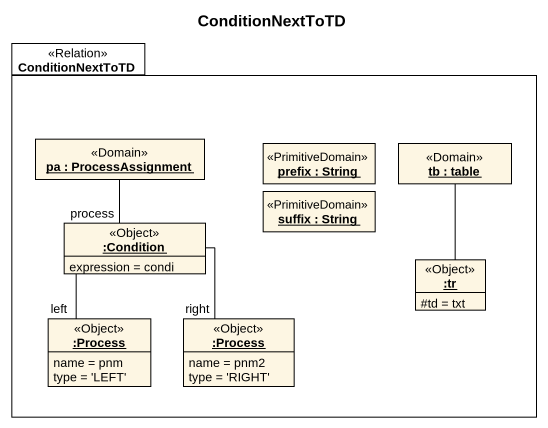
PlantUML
@startuml
title ConditionNextToTD
hide circle
hide empty members
skinparam classAttributeIconSize 0
package ConditionNextToTD <<Relation>> {
  object "pa : ProcessAssignment" as pa <<Domain>>
  object "prefix : String" as prefix <<PrimitiveDomain>>
  object "tb : table" as tb <<Domain>>
  object "suffix : String" as suffix <<PrimitiveDomain>>
  object ":Condition" as Condition <<Object>> {
    expression = condi
  }
  object ":tr" as tr <<Object>> {
    #td = txt
  }
  object ":Process" as Process_ <<Object>> {
    name = pnm
    type = 'LEFT'
  }
  object ":Process" as Process__2 <<Object>> {
    name = pnm2
    type = 'RIGHT'
  }
}
pa -- Condition : process
tb -- tr
Condition -- Process_ : left
Condition -- Process__2 : right
@enduml
